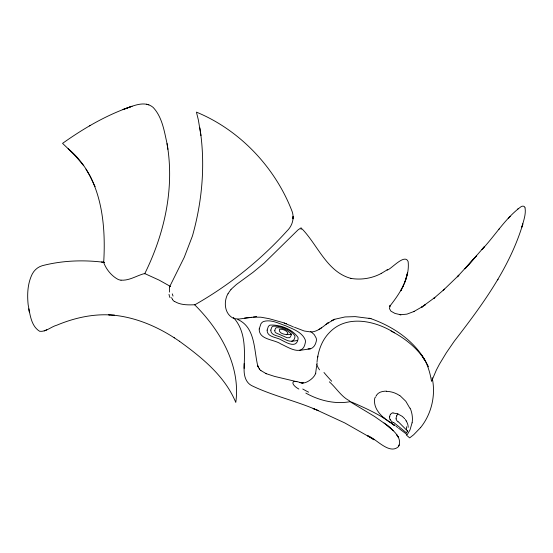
<?xml version="1.0" encoding="UTF-8"?>
<svg xmlns="http://www.w3.org/2000/svg" width="553" height="553" viewBox="0 0 553 553"><rect width="100%" height="100%" fill="white"/><g stroke="black" fill="none" stroke-linecap="round" stroke-linejoin="round"><path stroke-width="0.83" d="M233.394 317.45C246.126 331.406 244.654 350.754 244.122 368.381C243.832 374.734 245.311 382.082 251.345 385.448C272.781 395.962 296.526 400.89 318.341 410.672L313.102 408.522L314.242 409.006M244.122 368.381L244.156 363.577M103.729 261.859C106.086 222.023 101.088 175.944 68.164 148.722L62.551 143.372C83.987 128.123 107.019 114.692 132.043 106.273L122.953 109.549M316.993 362.388C317.947 351.521 321.583 340.517 329.394 332.623C346.641 314.208 375.528 320.761 394.393 332.802M412.068 422.803L410.146 429.439A35.655 26.544 50.5 0 1 409.828 430.227L407.195 434.679L398.575 428.16M317.857 356.208L317.629 357.528M374.837 397.759C372.508 408.909 382.303 417.46 390.688 422.886M375.577 397.441L375.701 397.026M399.722 314.671L400.828 314.775L395.015 313.454L390.957 311.18L389.443 308.615L390.231 305.332L389.678 306.362C399.632 293.767 409.994 278.408 408.128 261.534C404.596 252.832 390.01 270.617 387.052 269.947L387.363 269.746L381.197 273.486L381.535 273.293C372.197 278.38 361.137 280.198 350.664 278.353L351.031 278.422C327.155 272.131 317.761 245.138 302.118 228.942M407.672 430.386L406.593 432.923L393.605 422.402M405.902 278.871L405.107 281.242M404.409 283.129L405.183 281.021L403.503 285.348M371.042 437.893L374.118 439.78L367.406 435.633C375.86 438.183 389.167 455.167 398.409 446.706C403.033 438.211 392.913 430.027 387.162 425.298L393.287 430.725L387.162 425.298M301.081 229.488L301.426 228.099L301.026 227.857L297.977 229.944L264.265 263.034L253.004 272.339L236.401 284.491L230.919 289.468M398.837 445.898L399.231 444.937M144.651 273.887L144.768 273.652C164.552 233.615 174.776 188.055 167.041 143.58C164.248 131.123 162.236 117.084 153.126 107.4C144.561 100.121 132.644 106.19 123.727 109.28M402.702 287.118L403.579 285.168L400.773 290.816L401.789 288.956M376.005 396.218L376.399 395.436M227.947 293.747C223.578 301.406 224.352 313.281 232.689 317.899A10.389 9.885 57.6 0 0 234.956 318.722L239.027 319.026L253.281 317.159L260.774 317.187L268.931 318.639L284.74 323.07M422.665 356.436L422.015 355.461C427.428 363.231 430.047 372.611 431.54 381.37L436.379 370.012L439.462 364.137L446.354 352.752L454.186 341.339C481.29 306.286 508.394 269.726 521.921 226.951C523.525 220.827 526.103 214.398 525.074 207.969M497.693 279.894L498.073 279.23M174.506 301.371C180.472 305.173 188.151 305.028 194.939 304.744C229.281 285.182 260.518 260.242 287.035 230.926C292.233 225.963 294.535 218.463 292.164 211.585C275.442 167.718 239.954 130.024 196.433 112.128L198.354 119.932L200.96 135.589M376.634 395.056C378.791 391.835 383.063 391.109 386.665 391.151M406.255 434.941L409.655 437.9L413.658 434.762L420.563 427.614M420.515 427.676C431.637 413.886 435.978 394.96 432.121 377.692M169.612 286.786L170.497 286.509M525.011 207.762C524.638 205.751 522.15 205.806 520.829 206.857C505.283 218.29 495.149 235.626 482.002 249.465L484.635 246.375L466.691 266.912L464.962 268.82L476.368 256.025L457.283 276.839L458.907 275.18L443.167 290.366L444.536 289.136L433.732 298.42L434.893 297.466L421.891 307.012L422.637 306.528L413.589 311.685L414.073 311.45L406.967 314.125L400.628 314.761M498.751 229.481L499.241 228.907M508.235 218.546L510.246 216.361M518.133 208.723L517.698 209.075M326.007 324.48L328.655 322.523C323.381 326.132 318.487 331.288 311.795 331.952M327.77 323.173L334.786 319.254L345.031 316.945L355.199 316.62L370.973 318.632L368.982 318.189M319.06 329.429L321.659 327.722M424.448 305.311L425.243 304.786L421.891 307.012M104.109 262.378L103.736 262.599C106.204 269.339 111.519 275.94 118.066 279.41A9.85 8.191 0.4 0 0 121.024 280.198M89.503 125.877L90.008 125.593M101.469 262.025L104.413 262.378C83.745 259.71 62.468 260.463 42.263 265.696C38.019 266.926 34.438 269.933 32.364 273.818C27.553 283.302 27.069 294.403 28.168 304.8C29.98 313.993 30.933 325.98 39.664 331.295C45.927 332.077 51.146 326.664 56.924 325.157C75.035 317.588 94.86 313.254 114.533 315.272L108.734 314.851L109.363 314.892M332.574 320.222L331.489 320.712L334.786 319.254L333.673 319.731M44.185 330.894L46.798 329.788M349.468 400.738C341.512 396.943 336.127 387.771 329.367 381.833M286.544 334.8L287.802 333.39A1.21 1.175 81.6 0 0 287.802 332.719C286.15 330.335 282.638 329.049 279.811 329.229A1.175 1.141 81.6 0 0 279.306 329.692C278.65 334.454 288.452 335.415 291.618 334.053M253.44 317.035L256.64 316.544M251.843 317.291L244.599 318.03M291.756 341.325L297.68 340.454M299.339 350.436L310.337 348.819M393.155 413.043L397.545 413.741L402.121 416.291M170.255 286.343L159.14 280.129L144.658 273.528C136.812 275.498 129.45 280.793 121.031 280.157M308.069 348.888C312.473 349.641 315.431 345.411 316.192 341.581A6.29 6.111 81.6 0 0 316.171 338.07L314.284 334.669L310.696 331.378M310.786 331.973L304.171 330.984L294.479 327.252M301.655 382.842L304.42 382.807C305.823 382.752 313.489 379.386 315.749 373.282L315.569 373.78L316.848 364.192L317.567 366.528A21.214 4.901 44.8 0 0 319.53 369.846M302.125 382.87L303.251 383.035L300.549 382.572M113.925 315.231C135.603 317.477 156.202 326.125 174.389 337.883M299.857 382.448L302.657 382.932M296.837 381.694L274.509 376.393L265.924 373.572L266.311 373.738L260.594 370.386L260.885 370.648L259.26 368.934L259.523 369.217L257.636 365.623L258.59 367.835M148.868 104.821L146.434 104.213M194.421 304.551C219.797 329.602 240.908 365.45 235.785 402.439C224.926 376.04 201.845 357.521 179.379 341.215M349.676 401.464L374.547 416.464L387.681 425.686L384.065 422.962M370.628 318.563C390.84 325.676 409.987 337.8 422.195 355.731M291.936 326.429L293.498 326.954M301.337 383.001C290.332 378.446 290.684 384.674 298.855 389.049M284.159 323.125L291.452 325.994M317.208 410.208L344.761 422.921L370.524 437.575M351.418 401.99C366.356 408.453 381.342 415.275 394.31 425.285L391.552 423.245M305.83 393.072C319.095 400.614 335.457 404.492 350.201 401.644M391.04 330.977C405.287 338.436 418.6 348.853 426.563 363.065M237.728 319.468C255.604 327.404 253.813 349.918 257.788 365.975M174.119 337.696L179.635 341.388M392.042 423.819L393.722 424.987M399.764 395.43L405.805 401.278L409.877 408.232M390.771 422.305L391.642 422.955M394.254 424.904L395.119 425.554M395.989 426.204L397.711 427.51M402.515 416.609L403.966 417.971M383.72 417.639L384.086 417.957M398.271 421.718L407.706 431.216M68.164 148.722L76.667 157.342L76.432 157.093L83.703 165.713L83.413 165.34M404.298 418.331L404.616 418.69M405.225 419.437L406.289 420.964M172.543 299.346L171.513 297.666M424.711 359.962L422.527 356.782L424.877 360.197M85.992 169.121L90.561 176.96L90.333 176.531L95.005 186.548L94.846 186.161M426.985 363.784L428.464 366.791M28.777 308.83L29.454 312.293L29.15 310.731M169.577 292.108L169.501 287L184.246 257.332L192.451 235.951C202.322 200.919 205.571 163.875 199.847 127.812L199.847 127.812M167.884 149.338L167.041 143.58M293.035 216.576L293.055 218.808L293.035 216.755M308.622 392.181A31.673 7.383 23.1 0 1 302.761 389.015M331.696 381.217A30.187 4.396 46.1 0 1 323.975 372.48M316.814 364.157A15.767 3.221 47.9 0 1 317.235 363.342M396.605 415.787A10.058 6.975 -6.4 0 1 397.925 413.9M396.183 418.801A7.521 5.309 -1.3 0 1 396.923 415.877M397.96 421.884A7.97 5.599 14.9 0 1 396.024 418.787M386.692 391.365A20.295 16.756 23.8 0 1 399.646 395.575M410.181 408.176A34.721 28.065 26.6 0 1 412.13 422.817M406.379 426.722A19.666 12.443 51.6 0 1 406.393 429.681M406.206 420.985A16.3 11.945 20 0 1 408.176 427.379M390.536 414.446A6.442 4.106 24 0 1 392.969 412.794M389.775 416.838A10.058 6.055 17.3 0 1 390.446 414.411M390.259 419.644A7.521 4.389 21.7 0 1 389.568 416.775M393.273 422.741A7.97 3.906 33 0 1 390.086 419.561M286.675 323.56A17.136 2.371 26.1 0 1 285.3 323.401M228.064 293.816A23.979 22.376 86.8 0 1 231.009 289.551M173.027 296.069A20.834 7.23 59.1 0 1 172.28 293.878M174.368 301.503A8.966 7.293 24.5 0 1 172.384 299.415M170.054 297.666A18.021 11.744 37.6 0 1 169.004 294.369M259.219 328.966C258.859 339.881 274.108 339.259 280.896 343.959C288.037 347.139 302.588 357.072 305.194 343.199A6.29 6.111 81.6 0 0 305.173 339.687C301.834 331.89 292.744 329.007 285.604 325.745C278.622 323.443 271.032 319.192 263.539 321.507A6.124 5.945 81.6 0 0 260.892 323.899L259.219 328.966M267.127 330.113C266.878 337.427 277.094 337.012 281.643 340.157C286.461 342.611 296.132 348.542 297.922 339.646A4.217 4.092 81.6 0 0 297.908 337.295C292.15 328.973 279.88 324.473 270.016 325.123A4.099 3.982 81.6 0 0 268.246 326.719L267.127 330.113M270.797 330.106C270.611 335.809 278.574 335.484 282.12 337.938C285.763 339.874 293.498 344.471 294.818 337.544A3.29 3.194 81.6 0 0 294.804 335.712C290.318 329.222 280.751 325.71 273.051 326.215A3.2 3.104 81.6 0 0 271.668 327.459L270.797 330.106M274.82 330.362L274.972 331.855L275.919 332.892L287.048 337.738L289.786 337.71L291.154 335.422A2.233 2.171 81.6 0 0 291.148 334.171C288.099 329.761 281.588 327.376 276.355 327.715A2.177 2.108 81.6 0 0 275.415 328.565L274.82 330.362M407.602 272.463L405.826 279.12L407.602 272.463M522.813 224L521.921 226.951L522.813 224M398.105 436.898L396.971 435.052L398.105 436.898"/></g></svg>
